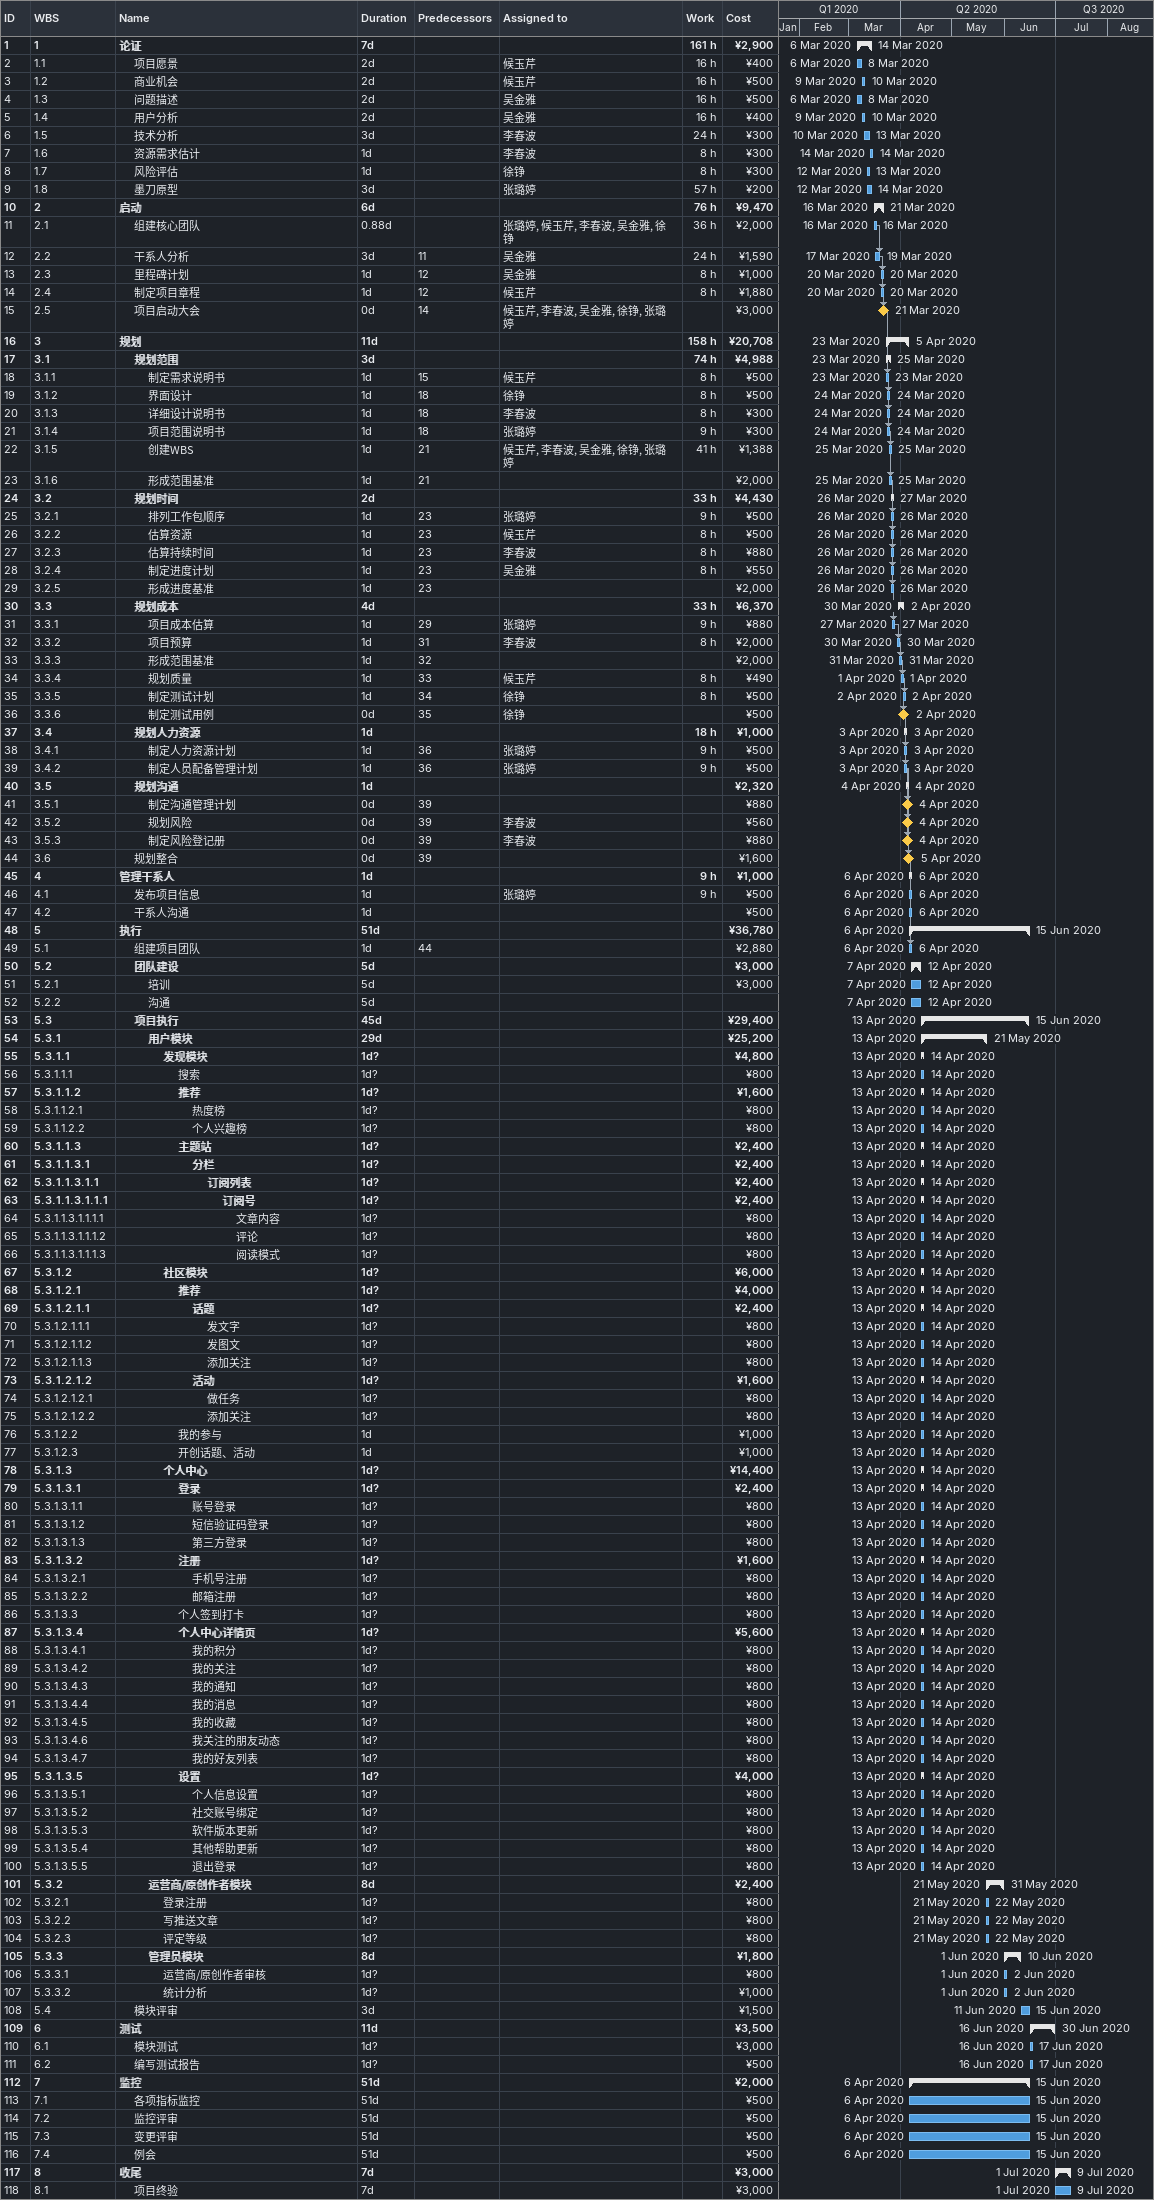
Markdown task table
| ID | WBS | Task | Duration | Start | Finish | Predecessors | Resources | Work (h) | Cost (¥) |
|---|---|---|---|---|---|---|---|---|---|
| 1 | 1 | **论证** | 7d | 2020-03-06 | 2020-03-14 |  |  | 161 | 2900 |
| 2 | 1.1 | 项目愿景 | 2d | 2020-03-06 | 2020-03-08 |  | 候玉芹 | 16 | 400 |
| 3 | 1.2 | 商业机会 | 2d | 2020-03-09 | 2020-03-10 |  | 候玉芹 | 16 | 500 |
| 4 | 1.3 | 问题描述 | 2d | 2020-03-06 | 2020-03-08 |  | 吴金雅 | 16 | 500 |
| 5 | 1.4 | 用户分析 | 2d | 2020-03-09 | 2020-03-10 |  | 吴金雅 | 16 | 400 |
| 6 | 1.5 | 技术分析 | 3d | 2020-03-10 | 2020-03-13 |  | 李春波 | 24 | 300 |
| 7 | 1.6 | 资源需求估计 | 1d | 2020-03-14 | 2020-03-14 |  | 李春波 | 8 | 300 |
| 8 | 1.7 | 风险评估 | 1d | 2020-03-12 | 2020-03-13 |  | 徐铮 | 8 | 300 |
| 9 | 1.8 | 墨刀原型 | 3d | 2020-03-12 | 2020-03-14 |  | 张璐婷 | 57 | 200 |
| 10 | 2 | **启动** | 6d | 2020-03-16 | 2020-03-21 |  |  | 76 | 9470 |
| 11 | 2.1 | 组建核心团队 | 0.88d | 2020-03-16 | 2020-03-16 |  | 张璐婷, 候玉芹, 李春波, 吴金雅, 徐铮 | 36 | 2000 |
| 12 | 2.2 | 干系人分析 | 3d | 2020-03-17 | 2020-03-19 | 11 | 吴金雅 | 24 | 1590 |
| 13 | 2.3 | 里程碑计划 | 1d | 2020-03-20 | 2020-03-20 | 12 | 吴金雅 | 8 | 1000 |
| 14 | 2.4 | 制定项目章程 | 1d | 2020-03-20 | 2020-03-20 | 12 | 候玉芹 | 8 | 1880 |
| 15 | 2.5 | 项目启动大会 | 0d | 2020-03-21 | 2020-03-21 | 14 | 候玉芹, 李春波, 吴金雅, 徐铮, 张璐婷 |  | 3000 |
| 16 | 3 | **规划** | 11d | 2020-03-23 | 2020-04-05 |  |  | 158 | 20708 |
| 17 | 3.1 | **规划范围** | 3d | 2020-03-23 | 2020-03-25 |  |  | 74 | 4988 |
| 18 | 3.1.1 | 制定需求说明书 | 1d | 2020-03-23 | 2020-03-23 | 15 | 候玉芹 | 8 | 500 |
| 19 | 3.1.2 | 界面设计 | 1d | 2020-03-24 | 2020-03-24 | 18 | 徐铮 | 8 | 500 |
| 20 | 3.1.3 | 详细设计说明书 | 1d | 2020-03-24 | 2020-03-24 | 18 | 李春波 | 8 | 300 |
| 21 | 3.1.4 | 项目范围说明书 | 1d | 2020-03-24 | 2020-03-24 | 18 | 张璐婷 | 9 | 300 |
| 22 | 3.1.5 | 创建WBS | 1d | 2020-03-25 | 2020-03-25 | 21 | 候玉芹, 李春波, 吴金雅, 徐铮, 张璐婷 | 41 | 1388 |
| 23 | 3.1.6 | 形成范围基准 | 1d | 2020-03-25 | 2020-03-25 | 21 |  |  | 2000 |
| 24 | 3.2 | **规划时间** | 2d | 2020-03-26 | 2020-03-27 |  |  | 33 | 4430 |
| 25 | 3.2.1 | 排列工作包顺序 | 1d | 2020-03-26 | 2020-03-26 | 23 | 张璐婷 | 9 | 500 |
| 26 | 3.2.2 | 估算资源 | 1d | 2020-03-26 | 2020-03-26 | 23 | 候玉芹 | 8 | 500 |
| 27 | 3.2.3 | 估算持续时间 | 1d | 2020-03-26 | 2020-03-26 | 23 | 李春波 | 8 | 880 |
| 28 | 3.2.4 | 制定进度计划 | 1d | 2020-03-26 | 2020-03-26 | 23 | 吴金雅 | 8 | 550 |
| 29 | 3.2.5 | 形成进度基准 | 1d | 2020-03-26 | 2020-03-26 | 23 |  |  | 2000 |
| 30 | 3.3 | **规划成本** | 4d | 2020-03-30 | 2020-04-02 |  |  | 33 | 6370 |
| 31 | 3.3.1 | 项目成本估算 | 1d | 2020-03-27 | 2020-03-27 | 29 | 张璐婷 | 9 | 880 |
| 32 | 3.3.2 | 项目预算 | 1d | 2020-03-30 | 2020-03-30 | 31 | 李春波 | 8 | 2000 |
| 33 | 3.3.3 | 形成范围基准 | 1d | 2020-03-31 | 2020-03-31 | 32 |  |  | 2000 |
| 34 | 3.3.4 | 规划质量 | 1d | 2020-04-01 | 2020-04-01 | 33 | 候玉芹 | 8 | 490 |
| 35 | 3.3.5 | 制定测试计划 | 1d | 2020-04-02 | 2020-04-02 | 34 | 徐铮 | 8 | 500 |
| 36 | 3.3.6 | 制定测试用例 | 0d | 2020-04-02 | 2020-04-02 | 35 | 徐铮 |  | 500 |
| 37 | 3.4 | **规划人力资源** | 1d | 2020-04-03 | 2020-04-03 |  |  | 18 | 1000 |
| 38 | 3.4.1 | 制定人力资源计划 | 1d | 2020-04-03 | 2020-04-03 | 36 | 张璐婷 | 9 | 500 |
| 39 | 3.4.2 | 制定人员配备管理计划 | 1d | 2020-04-03 | 2020-04-03 | 36 | 张璐婷 | 9 | 500 |
| 40 | 3.5 | **规划沟通** | 1d | 2020-04-04 | 2020-04-04 |  |  |  | 2320 |
| 41 | 3.5.1 | 制定沟通管理计划 | 0d | 2020-04-04 | 2020-04-04 | 39 |  |  | 880 |
| 42 | 3.5.2 | 规划风险 | 0d | 2020-04-04 | 2020-04-04 | 39 | 李春波 |  | 560 |
| 43 | 3.5.3 | 制定风险登记册 | 0d | 2020-04-04 | 2020-04-04 | 39 | 李春波 |  | 880 |
| 44 | 3.6 | 规划整合 | 0d | 2020-04-05 | 2020-04-05 | 39 |  |  | 1600 |
| 45 | 4 | **管理干系人** | 1d | 2020-04-06 | 2020-04-06 |  |  | 9 | 1000 |
| 46 | 4.1 | 发布项目信息 | 1d | 2020-04-06 | 2020-04-06 |  | 张璐婷 | 9 | 500 |
| 47 | 4.2 | 干系人沟通 | 1d | 2020-04-06 | 2020-04-06 |  |  |  | 500 |
| 48 | 5 | **执行** | 51d | 2020-04-06 | 2020-06-15 |  |  |  | 36780 |
| 49 | 5.1 | 组建项目团队 | 1d | 2020-04-06 | 2020-04-06 | 44 |  |  | 2880 |
| 50 | 5.2 | **团队建设** | 5d | 2020-04-07 | 2020-04-12 |  |  |  | 3000 |
| 51 | 5.2.1 | 培训 | 5d | 2020-04-07 | 2020-04-12 |  |  |  | 3000 |
| 52 | 5.2.2 | 沟通 | 5d | 2020-04-07 | 2020-04-12 |  |  |  |  |
| 53 | 5.3 | **项目执行** | 45d | 2020-04-13 | 2020-06-15 |  |  |  | 29400 |
| 54 | 5.3.1 | **用户模块** | 29d | 2020-04-13 | 2020-05-21 |  |  |  | 25200 |
| 55 | 5.3.1.1 | **发现模块** | 1d? | 2020-04-13 | 2020-04-14 |  |  |  | 4800 |
| 56 | 5.3.1.1.1 | 搜索 | 1d? | 2020-04-13 | 2020-04-14 |  |  |  | 800 |
| 57 | 5.3.1.1.2 | **推荐** | 1d? | 2020-04-13 | 2020-04-14 |  |  |  | 1600 |
| 58 | 5.3.1.1.2.1 | 热度榜 | 1d? | 2020-04-13 | 2020-04-14 |  |  |  | 800 |
| 59 | 5.3.1.1.2.2 | 个人兴趣榜 | 1d? | 2020-04-13 | 2020-04-14 |  |  |  | 800 |
| 60 | 5.3.1.1.3 | **主题站** | 1d? | 2020-04-13 | 2020-04-14 |  |  |  | 2400 |
| 61 | 5.3.1.1.3.1 | **分栏** | 1d? | 2020-04-13 | 2020-04-14 |  |  |  | 2400 |
| 62 | 5.3.1.1.3.1.1 | **订阅列表** | 1d? | 2020-04-13 | 2020-04-14 |  |  |  | 2400 |
| 63 | 5.3.1.1.3.1.1.1 | **订阅号** | 1d? | 2020-04-13 | 2020-04-14 |  |  |  | 2400 |
| 64 | 5.3.1.1.3.1.1.1.1 | 文章内容 | 1d? | 2020-04-13 | 2020-04-14 |  |  |  | 800 |
| 65 | 5.3.1.1.3.1.1.1.2 | 评论 | 1d? | 2020-04-13 | 2020-04-14 |  |  |  | 800 |
| 66 | 5.3.1.1.3.1.1.1.3 | 阅读模式 | 1d? | 2020-04-13 | 2020-04-14 |  |  |  | 800 |
| 67 | 5.3.1.2 | **社区模块** | 1d? | 2020-04-13 | 2020-04-14 |  |  |  | 6000 |
| 68 | 5.3.1.2.1 | **推荐** | 1d? | 2020-04-13 | 2020-04-14 |  |  |  | 4000 |
| 69 | 5.3.1.2.1.1 | **话题** | 1d? | 2020-04-13 | 2020-04-14 |  |  |  | 2400 |
| 70 | 5.3.1.2.1.1.1 | 发文字 | 1d? | 2020-04-13 | 2020-04-14 |  |  |  | 800 |
| 71 | 5.3.1.2.1.1.2 | 发图文 | 1d? | 2020-04-13 | 2020-04-14 |  |  |  | 800 |
| 72 | 5.3.1.2.1.1.3 | 添加关注 | 1d? | 2020-04-13 | 2020-04-14 |  |  |  | 800 |
| 73 | 5.3.1.2.1.2 | **活动** | 1d? | 2020-04-13 | 2020-04-14 |  |  |  | 1600 |
| 74 | 5.3.1.2.1.2.1 | 做任务 | 1d? | 2020-04-13 | 2020-04-14 |  |  |  | 800 |
| 75 | 5.3.1.2.1.2.2 | 添加关注 | 1d? | 2020-04-13 | 2020-04-14 |  |  |  | 800 |
| 76 | 5.3.1.2.2 | 我的参与 | 1d | 2020-04-13 | 2020-04-14 |  |  |  | 1000 |
| 77 | 5.3.1.2.3 | 开创话题、活动 | 1d | 2020-04-13 | 2020-04-14 |  |  |  | 1000 |
| 78 | 5.3.1.3 | **个人中心** | 1d? | 2020-04-13 | 2020-04-14 |  |  |  | 14400 |
| 79 | 5.3.1.3.1 | **登录** | 1d? | 2020-04-13 | 2020-04-14 |  |  |  | 2400 |
| 80 | 5.3.1.3.1.1 | 账号登录 | 1d? | 2020-04-13 | 2020-04-14 |  |  |  | 800 |
| 81 | 5.3.1.3.1.2 | 短信验证码登录 | 1d? | 2020-04-13 | 2020-04-14 |  |  |  | 800 |
| 82 | 5.3.1.3.1.3 | 第三方登录 | 1d? | 2020-04-13 | 2020-04-14 |  |  |  | 800 |
| 83 | 5.3.1.3.2 | **注册** | 1d? | 2020-04-13 | 2020-04-14 |  |  |  | 1600 |
| 84 | 5.3.1.3.2.1 | 手机号注册 | 1d? | 2020-04-13 | 2020-04-14 |  |  |  | 800 |
| 85 | 5.3.1.3.2.2 | 邮箱注册 | 1d? | 2020-04-13 | 2020-04-14 |  |  |  | 800 |
| 86 | 5.3.1.3.3 | 个人签到打卡 | 1d? | 2020-04-13 | 2020-04-14 |  |  |  | 800 |
| 87 | 5.3.1.3.4 | **个人中心详情页** | 1d? | 2020-04-13 | 2020-04-14 |  |  |  | 5600 |
| 88 | 5.3.1.3.4.1 | 我的积分 | 1d? | 2020-04-13 | 2020-04-14 |  |  |  | 800 |
| 89 | 5.3.1.3.4.2 | 我的关注 | 1d? | 2020-04-13 | 2020-04-14 |  |  |  | 800 |
| 90 | 5.3.1.3.4.3 | 我的通知 | 1d? | 2020-04-13 | 2020-04-14 |  |  |  | 800 |
| 91 | 5.3.1.3.4.4 | 我的消息 | 1d? | 2020-04-13 | 2020-04-14 |  |  |  | 800 |
| 92 | 5.3.1.3.4.5 | 我的收藏 | 1d? | 2020-04-13 | 2020-04-14 |  |  |  | 800 |
| 93 | 5.3.1.3.4.6 | 我关注的朋友动态 | 1d? | 2020-04-13 | 2020-04-14 |  |  |  | 800 |
| 94 | 5.3.1.3.4.7 | 我的好友列表 | 1d? | 2020-04-13 | 2020-04-14 |  |  |  | 800 |
| 95 | 5.3.1.3.5 | **设置** | 1d? | 2020-04-13 | 2020-04-14 |  |  |  | 4000 |
| 96 | 5.3.1.3.5.1 | 个人信息设置 | 1d? | 2020-04-13 | 2020-04-14 |  |  |  | 800 |
| 97 | 5.3.1.3.5.2 | 社交账号绑定 | 1d? | 2020-04-13 | 2020-04-14 |  |  |  | 800 |
| 98 | 5.3.1.3.5.3 | 软件版本更新 | 1d? | 2020-04-13 | 2020-04-14 |  |  |  | 800 |
| 99 | 5.3.1.3.5.4 | 其他帮助更新 | 1d? | 2020-04-13 | 2020-04-14 |  |  |  | 800 |
| 100 | 5.3.1.3.5.5 | 退出登录 | 1d? | 2020-04-13 | 2020-04-14 |  |  |  | 800 |
| 101 | 5.3.2 | **运营商/原创作者模块** | 8d | 2020-05-21 | 2020-05-31 |  |  |  | 2400 |
| 102 | 5.3.2.1 | 登录注册 | 1d? | 2020-05-21 | 2020-05-22 |  |  |  | 800 |
| 103 | 5.3.2.2 | 写推送文章 | 1d? | 2020-05-21 | 2020-05-22 |  |  |  | 800 |
| 104 | 5.3.2.3 | 评定等级 | 1d? | 2020-05-21 | 2020-05-22 |  |  |  | 800 |
| 105 | 5.3.3 | **管理员模块** | 8d | 2020-06-01 | 2020-06-10 |  |  |  | 1800 |
| 106 | 5.3.3.1 | 运营商/原创作者审核 | 1d? | 2020-06-01 | 2020-06-02 |  |  |  | 800 |
| 107 | 5.3.3.2 | 统计分析 | 1d? | 2020-06-01 | 2020-06-02 |  |  |  | 1000 |
| 108 | 5.4 | 模块评审 | 3d | 2020-06-11 | 2020-06-15 |  |  |  | 1500 |
| 109 | 6 | **测试** | 11d | 2020-06-16 | 2020-06-30 |  |  |  | 3500 |
| 110 | 6.1 | 模块测试 | 1d? | 2020-06-16 | 2020-06-17 |  |  |  | 3000 |
| 111 | 6.2 | 编写测试报告 | 1d? | 2020-06-16 | 2020-06-17 |  |  |  | 500 |
| 112 | 7 | **监控** | 51d | 2020-04-06 | 2020-06-15 |  |  |  | 2000 |
| 113 | 7.1 | 各项指标监控 | 51d | 2020-04-06 | 2020-06-15 |  |  |  | 500 |
| 114 | 7.2 | 监控评审 | 51d | 2020-04-06 | 2020-06-15 |  |  |  | 500 |
| 115 | 7.3 | 变更评审 | 51d | 2020-04-06 | 2020-06-15 |  |  |  | 500 |
| 116 | 7.4 | 例会 | 51d | 2020-04-06 | 2020-06-15 |  |  |  | 500 |
| 117 | 8 | **收尾** | 7d | 2020-07-01 | 2020-07-09 |  |  |  | 3000 |
| 118 | 8.1 | 项目终验 | 7d | 2020-07-01 | 2020-07-09 |  |  |  | 3000 |
